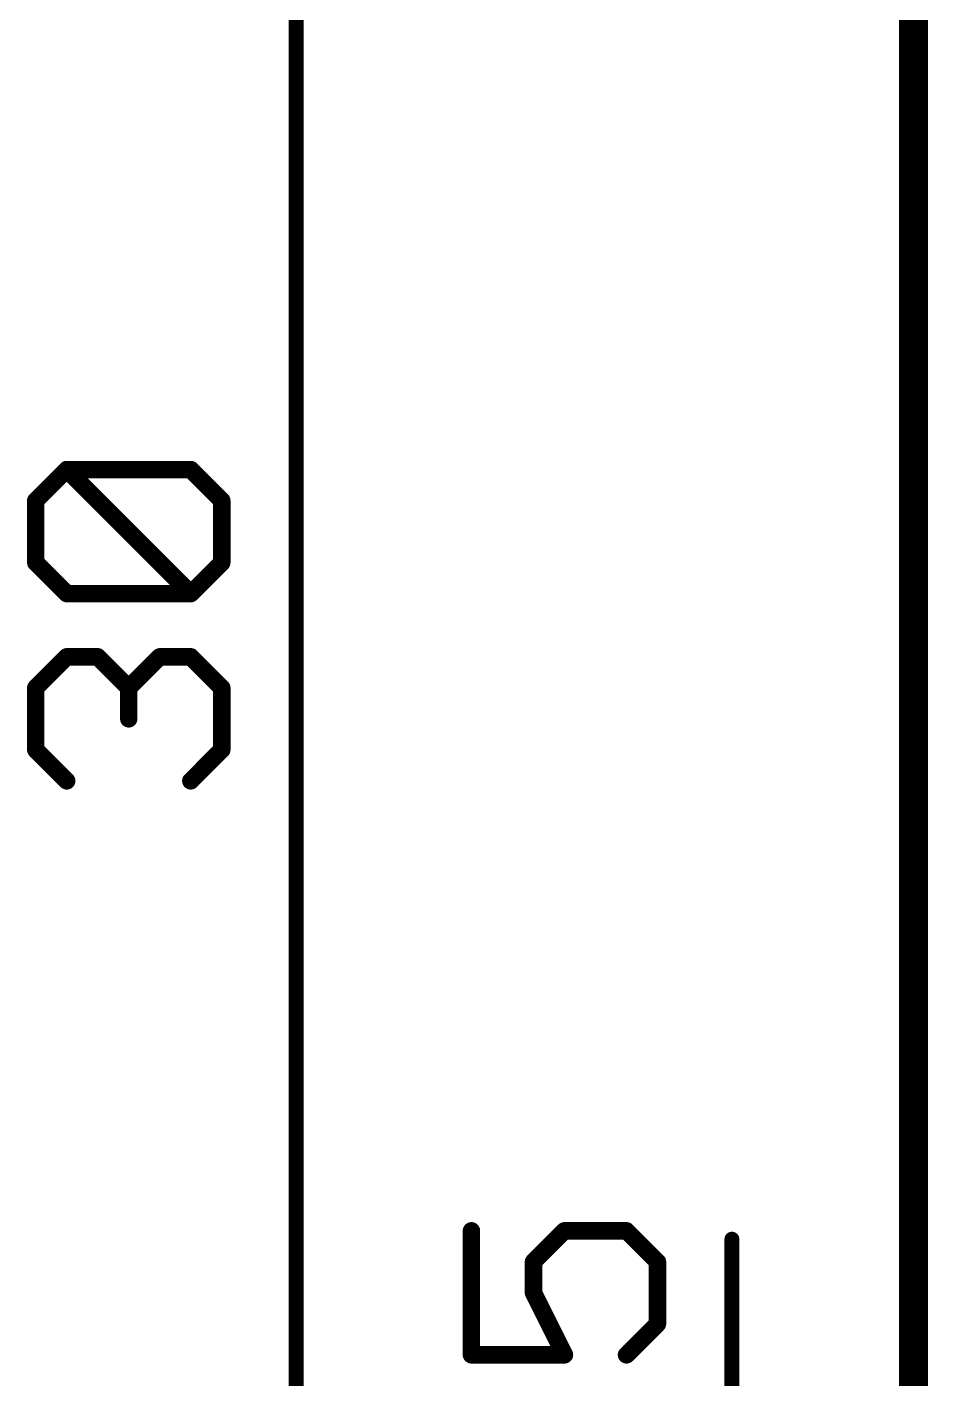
# Model space of a CAD drawing. Extents: x -7.8 to 70, y -5.3 to 37.7.
# Drawn here: x -7.75 to 0.13, y 8.41 to 20.23 of the extents above; entities that cross this region are included whole.
import ezdxf

# ---------------------------------------------------------------- set-up
doc = ezdxf.new("R2010")
doc.units = 0
for name, color, linetype in [('16', 132, 'CONTINUOUS'), ('20', 4, 'CONTINUOUS'), ('47', 253, 'CONTINUOUS')]:
    doc.layers.add(name, color=color, linetype=linetype)

msp = doc.modelspace()

# ---------------------------------------------------------------- linework, layer by layer
at = {"layer": '16', "const_width": 0.254}
msp.add_lwpolyline([(0, 30.226), (0, 0)], dxfattribs=at)
msp.add_lwpolyline([(0, 30.226), (0, 0)], dxfattribs=at)
at = {"layer": '20'}
msp.add_line((0, 27), (0, 3), dxfattribs=at)
at = {"layer": '47'}
for points, const_width in [([(-5.3975, 0.065), (-5.3975, 29.907)], 0.13), ([(-7.6752, 16.0936), (-7.404, 16.3648)], 0.1524), ([(-7.404, 16.3648), (-6.3194, 16.3648)], 0.1524), ([(-6.3194, 15.2801), (-7.404, 16.3648)], 0.1524), ([(-6.3194, 16.3648), (-6.0482, 16.0936)], 0.1524), ([(-7.6752, 15.5513), (-7.6752, 16.0936)], 0.1524), ([(-6.0482, 16.0936), (-6.0482, 15.5513)], 0.1524), ([(-7.404, 15.2801), (-7.6752, 15.5513)], 0.1524), ([(-6.0482, 15.5513), (-6.3194, 15.2801)], 0.1524), ([(-6.3194, 15.2801), (-7.404, 15.2801)], 0.1524), ([(-7.6752, 14.4565), (-7.404, 14.7276)], 0.1524), ([(-7.404, 14.7276), (-7.1329, 14.7276)], 0.1524), ([(-7.1329, 14.7276), (-6.8617, 14.4565)], 0.1524), ([(-6.8617, 14.4565), (-6.5905, 14.7276)], 0.1524), ([(-6.5905, 14.7276), (-6.3194, 14.7276)], 0.1524), ([(-6.3194, 14.7276), (-6.0482, 14.4565)], 0.1524), ([(-7.6752, 13.9142), (-7.6752, 14.4565)], 0.1524), ([(-6.8617, 14.4565), (-6.8617, 14.1853)], 0.1524), ([(-6.0482, 14.4565), (-6.0482, 13.9142)], 0.1524), ([(-7.404, 13.643), (-7.6752, 13.9142)], 0.1524), ([(-6.0482, 13.9142), (-6.3194, 13.643)], 0.1524), ([(-3.8652, 9.7091), (-3.8652, 8.6244)], 0.1524), ([(-3.3229, 9.4379), (-3.0517, 9.7091)], 0.1524), ([(-3.0517, 9.7091), (-2.5094, 9.7091)], 0.1524), ([(-2.5094, 9.7091), (-2.2382, 9.4379)], 0.1524), ([(-1.5875, 3.5575), (-1.5875, 9.6361)], 0.13), ([(-3.3229, 9.1668), (-3.3229, 9.4379)], 0.1524), ([(-2.2382, 9.4379), (-2.2382, 8.8956)], 0.1524), ([(-3.0517, 8.6244), (-3.3229, 9.1668)], 0.1524), ([(-2.2382, 8.8956), (-2.5094, 8.6244)], 0.1524), ([(-3.8652, 8.6244), (-3.0517, 8.6244)], 0.1524)]:
    msp.add_lwpolyline(points, dxfattribs=dict(at, const_width=const_width))
for points, const_width in [([(-7.404, 16.4029, 1), (-7.404, 16.3267)], 0.0762), ([(-7.3771, 16.3917, 1), (-7.431, 16.3379)], 0.0762), ([(-7.3771, 16.3379, 1), (-7.431, 16.3917)], 0.0762), ([(-6.2924, 16.3917, 1), (-6.3463, 16.3379)], 0.0762), ([(-6.3194, 16.3267, 1), (-6.3194, 16.4029)], 0.0762), ([(-7.6371, 16.0936, 1), (-7.7133, 16.0936)], 0.0762), ([(-7.7021, 16.1206, 1), (-7.6482, 16.0667)], 0.0762), ([(-6.0101, 16.0936, 1), (-6.0863, 16.0936)], 0.0762), ([(-6.0751, 16.0667, 1), (-6.0213, 16.1206)], 0.0762), ([(-7.6482, 15.5782, 1), (-7.7021, 15.5244)], 0.0762), ([(-6.0213, 15.5244, 1), (-6.0751, 15.5782)], 0.0762), ([(-7.7133, 15.5513, 1), (-7.6371, 15.5513)], 0.0762), ([(-6.0863, 15.5513, 1), (-6.0101, 15.5513)], 0.0762), ([(-7.404, 15.3182, 1), (-7.404, 15.242)], 0.0762), ([(-7.431, 15.2532, 1), (-7.3771, 15.3071)], 0.0762), ([(-6.3463, 15.3071, 1), (-6.2924, 15.2532)], 0.0762), ([(-6.3463, 15.2532, 1), (-6.2924, 15.3071)], 0.0762), ([(-6.3194, 15.242, 1), (-6.3194, 15.3182)], 0.0762), ([(-7.404, 14.7657, 1), (-7.404, 14.6895)], 0.0762), ([(-7.3771, 14.7007, 1), (-7.431, 14.7546)], 0.0762), ([(-7.1059, 14.7546, 1), (-7.1598, 14.7007)], 0.0762), ([(-7.1329, 14.6895, 1), (-7.1329, 14.7657)], 0.0762), ([(-6.5905, 14.7657, 1), (-6.5905, 14.6895)], 0.0762), ([(-6.5636, 14.7007, 1), (-6.6175, 14.7546)], 0.0762), ([(-6.2924, 14.7546, 1), (-6.3463, 14.7007)], 0.0762), ([(-6.3194, 14.6895, 1), (-6.3194, 14.7657)], 0.0762), ([(-7.6371, 14.4565, 1), (-7.7133, 14.4565)], 0.0762), ([(-7.7021, 14.4834, 1), (-7.6482, 14.4295)], 0.0762), ([(-6.8236, 14.4565, 1), (-6.8998, 14.4565)], 0.0762), ([(-6.8886, 14.4834, 1), (-6.8348, 14.4295)], 0.0762), ([(-6.8886, 14.4295, 1), (-6.8348, 14.4834)], 0.0762), ([(-6.0101, 14.4565, 1), (-6.0863, 14.4565)], 0.0762), ([(-6.0751, 14.4295, 1), (-6.0213, 14.4834)], 0.0762), ([(-6.8998, 14.1853, 1), (-6.8236, 14.1853)], 0.0762), ([(-7.6482, 13.9411, 1), (-7.7021, 13.8872)], 0.0762), ([(-7.7133, 13.9142, 1), (-7.6371, 13.9142)], 0.0762), ([(-6.0863, 13.9142, 1), (-6.0101, 13.9142)], 0.0762), ([(-6.0213, 13.8872, 1), (-6.0751, 13.9411)], 0.0762), ([(-7.431, 13.616, 1), (-7.3771, 13.6699)], 0.0762), ([(-6.3463, 13.6699, 1), (-6.2924, 13.616)], 0.0762), ([(-3.8271, 9.7091, 1), (-3.9033, 9.7091)], 0.0762), ([(-3.0517, 9.7472, 1), (-3.0517, 9.671)], 0.0762), ([(-3.0248, 9.6822, 1), (-3.0786, 9.736)], 0.0762), ([(-2.4824, 9.736, 1), (-2.5363, 9.6822)], 0.0762), ([(-2.5094, 9.671, 1), (-2.5094, 9.7472)], 0.0762), ([(-1.555, 9.6361, 1), (-1.62, 9.6361)], 0.065), ([(-3.2848, 9.4379, 1), (-3.361, 9.4379)], 0.0762), ([(-3.3498, 9.4649, 1), (-3.2959, 9.411)], 0.0762), ([(-2.2001, 9.4379, 1), (-2.2763, 9.4379)], 0.0762), ([(-2.2651, 9.411, 1), (-2.2113, 9.4649)], 0.0762), ([(-3.2888, 9.1838, 1), (-3.3569, 9.1497)], 0.0762), ([(-3.361, 9.1668, 1), (-3.2848, 9.1668)], 0.0762), ([(-2.2763, 8.8956, 1), (-2.2001, 8.8956)], 0.0762), ([(-2.2113, 8.8687, 1), (-2.2651, 8.9225)], 0.0762), ([(-3.8652, 8.6625, 1), (-3.8652, 8.5863)], 0.0762), ([(-3.9033, 8.6244, 1), (-3.8271, 8.6244)], 0.0762), ([(-3.0858, 8.6074, 1), (-3.0176, 8.6415)], 0.0762), ([(-3.0517, 8.5863, 1), (-3.0517, 8.6625)], 0.0762), ([(-2.5363, 8.6514, 1), (-2.4824, 8.5975)], 0.0762)]:
    msp.add_lwpolyline(points, format="xyb", dxfattribs=dict(at, const_width=const_width))

doc.saveas('drawing.dxf')
